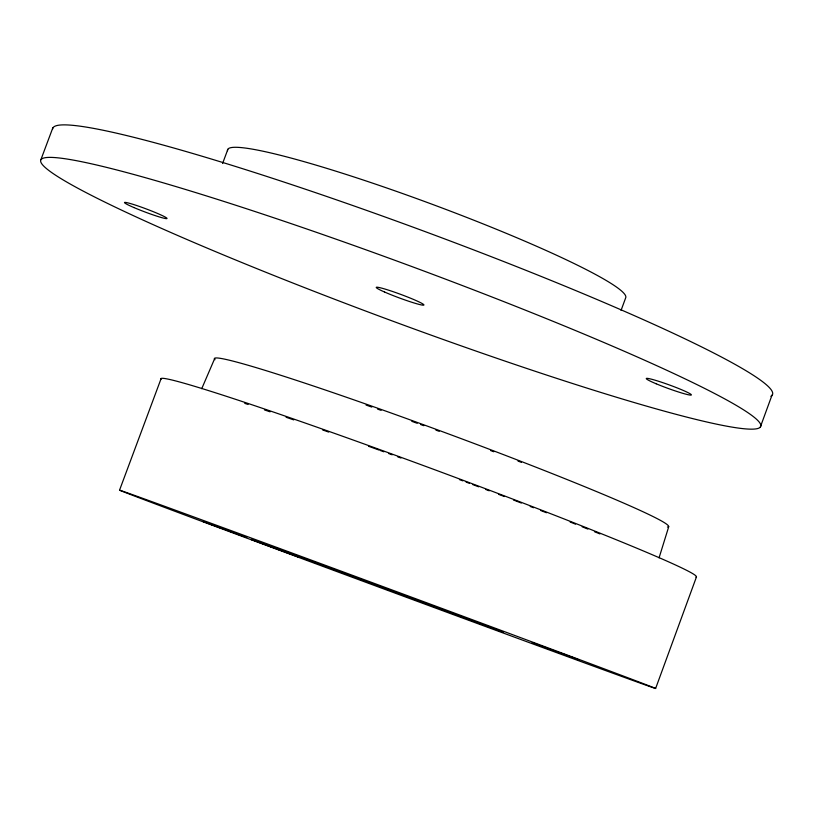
<?xml version="1.0" encoding="UTF-8"?>
<svg xmlns="http://www.w3.org/2000/svg" width="813" height="813" viewBox="0 0 813 813"><rect width="100%" height="100%" fill="white"/><g stroke="black" fill="none" stroke-linecap="round" stroke-linejoin="round"><path stroke-width="1.22" d="M659.069 557.82L668.814 526.438M655.624 688.469A285.8 0.955 20.3 0 0 255.871 539.72A285.8 0.955 20.3 0 0 251.247 539.771A285.8 0.955 20.3 0 0 655.624 688.469L696.507 576.803M760.318 427.089A383.777 28.912 20.3 0 0 232.762 204.276A383.777 28.912 20.3 0 0 208.748 248.778A383.777 28.912 20.3 0 0 760.318 427.089L772.045 395.047M621.051 310.414L625.786 297.538A212.335 20.101 20.4 0 0 429.284 203.209A212.335 20.101 20.4 0 0 227.518 150.72M222.589 163.484L227.823 149.429M119.541 490.178L161.035 378.807M40.904 159.673L52.916 127.59M201.726 388.705L214.703 358.543M560.848 653.144L579.181 659.983L532.19 642.677L550.472 649.496M227.691 530.401L246.746 537.505L202.935 521.367L221.929 528.45M244.733 403.36A269.225 9.085 20.3 0 1 248.107 404.468M264.499 409.925A269.225 9.085 20.3 0 1 270.089 411.815M286.085 417.252A269.225 9.085 20.3 0 1 293.757 419.894M322.649 429.955A269.225 9.085 20.3 0 1 328.676 432.069M368.543 446.266A269.225 9.085 20.3 0 1 379.122 450.077M380.311 450.514A269.225 9.085 20.3 0 1 383.868 451.794M388.624 453.522A269.225 9.085 20.3 0 1 392.201 454.813M397.679 456.815A269.225 9.085 20.3 0 1 400.972 458.014M459.497 479.619A269.225 9.085 20.3 0 1 462.79 480.849M466.083 482.079A269.225 9.085 20.3 0 1 469.355 483.308M472.729 484.578A269.225 9.085 20.3 0 1 478.654 486.804M485.727 489.477A269.225 9.085 20.3 0 1 489.243 490.808M498.562 494.334A269.225 9.085 20.3 0 1 504.334 496.53M513.47 500.015A269.225 9.085 20.3 0 1 521.357 503.044M530.228 506.458A269.225 9.085 20.3 0 1 533.521 507.729M540.574 510.462A269.225 9.085 20.3 0 1 546.448 512.739M570.167 522.037A269.225 9.085 20.3 0 1 575.563 524.172M582.128 526.783A269.225 9.085 20.3 0 1 587.86 529.07M594.537 531.743A269.225 9.085 20.3 0 1 599.953 533.928M161.065 379.315A285.465 9.634 20.3 0 1 434.569 469.68A285.465 9.634 20.3 0 1 695.908 577.088M214.978 359.732A242.111 10.508 20.3 0 1 447.424 433.512A242.111 10.508 20.3 0 1 667.422 527.017M366.074 405.067A225.912 9.797 20.3 0 1 371.805 407.069M377.598 409.112A225.912 9.797 20.3 0 1 381.104 410.352M411.774 421.317A225.912 9.797 20.3 0 1 417.232 423.299M420.524 424.488A225.912 9.797 20.3 0 1 423.817 425.687M435.92 430.118A225.912 9.797 20.3 0 1 439.223 431.327M490.574 450.534A225.912 9.797 20.3 0 1 493.786 451.754M517.993 461.052A225.912 9.797 20.3 0 1 521.397 462.373M52.611 129.165A383.645 32.256 20.3 0 1 427.496 232.488A383.645 32.256 20.3 0 1 770.876 396.297M272.335 546.702L503.186 632.118L272.335 546.702M251.166 539.395L299.682 557.362L251.166 539.395M384.62 292.05A25.467 1.911 20.3 0 0 423.502 305.18A25.467 1.911 20.3 0 0 391.846 291.247A25.467 1.911 20.3 0 0 384.62 292.05M656.193 383.787A24.055 1.85 20 0 0 691.324 395.006A24.055 1.85 20 0 0 658.794 381.338A24.055 1.85 20 0 0 656.193 383.787M133.932 207.559A22.784 1.656 20.6 0 0 166.98 218.565A22.784 1.656 20.6 0 0 136.147 205.343A22.784 1.656 20.6 0 0 133.932 207.559"/></g></svg>
